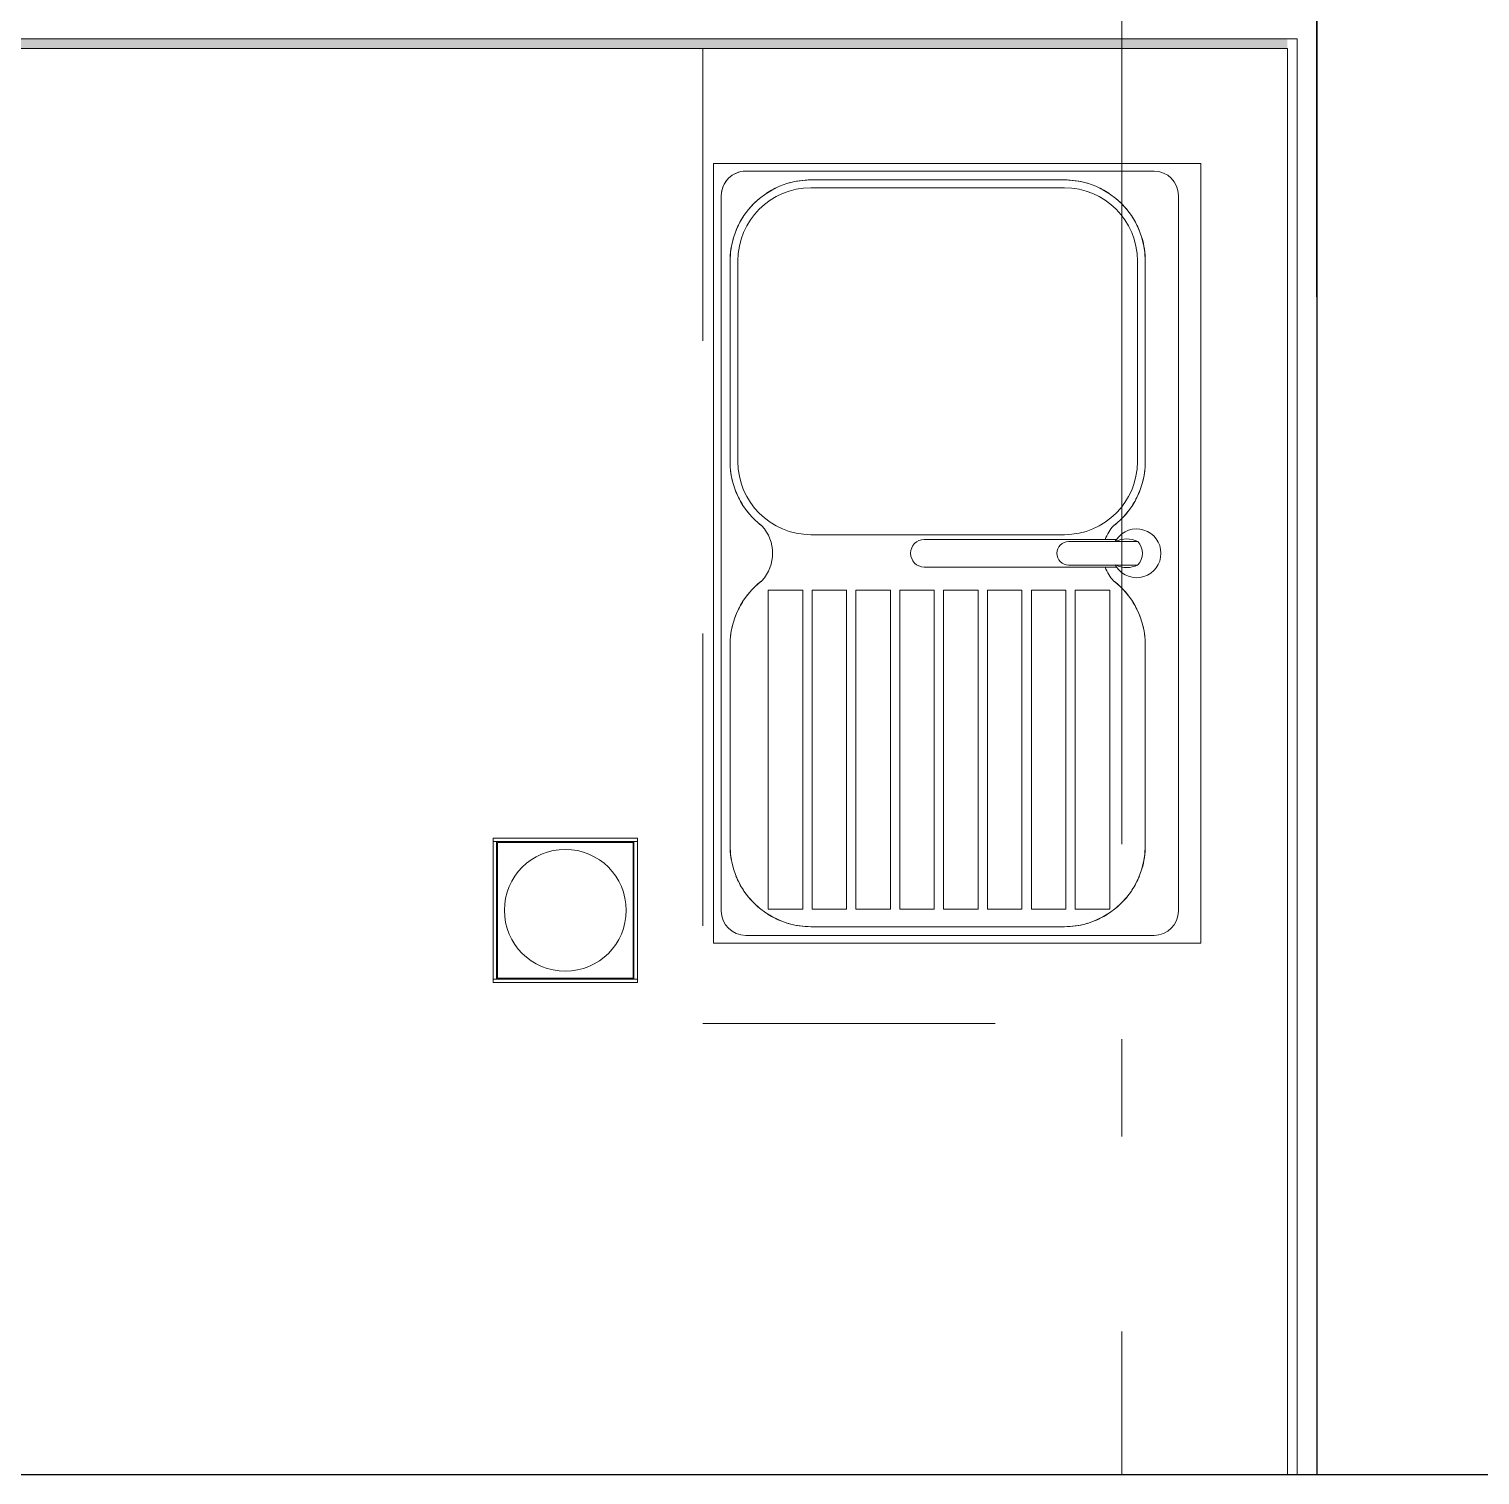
# Model space of a CAD drawing. Header units: millimetres. Extents: x -187347 to 135007, y -6415 to 292048.
# Drawn here: x -40061 to -38572, y -6038 to -4555 of the extents above; entities that cross this region are included whole.
import ezdxf

# ---------------------------------------------------------------- set-up
doc = ezdxf.new("R2010")
doc.units = ezdxf.units.MM
doc.header["$LTSCALE"] = 100
doc.linetypes.add('Dash', pattern=[6, 3, -3])
doc.linetypes.add('Z_LINE-CNTR', pattern=[17, 12, -2, 1, -2])
for name, color, linetype, lineweight in [('A-GENM', 7, 'Continuous', 5), ('A-WALL', 7, 'Continuous', 5), ('A-WALL-FNSH', 7, 'Continuous', 5), ('A-WALL-PATT', 7, 'Continuous', 5), ('P-SANR-FIXT', 7, 'Continuous', 5), ('Q-CASE', 7, 'Continuous', 5), ('S-GRID', 7, 'Continuous', 5)]:
    doc.layers.add(name, color=color, linetype=linetype, lineweight=lineweight)
doc.layers.add('Tracklength', color=4, linetype='Continuous')

# ---------------------------------------------------------------- blocks, each defined once
blk = doc.blocks.new('Drain_practicus_45270_11__ó75_vert_cover_in_st_l_steel_138x138_45270_11_kessel1 SAMAR - Kessel AG 45270_11 en-5428865-BLOCK WORK - GROUND FLOOR PLAN - FOR SITE')
at = {"layer": 'P-SANR-FIXT'}
for p, q in [((74, 74), (-74, 74)), ((-74, 74), (-74, 70.5)), ((-70.5, 70.5), (-74, 70.5)), ((-74, 70.5), (-74, -70.5)), ((-74, 70.5), (74, 70.5)), ((-70.5, -70.5), (-70.5, 70.5)), ((69.5, 69.5), (-69.5, 69.5)), ((-69.5, 69.5), (-69.5, -69.5)), ((69.5, -69.5), (69.5, 69.5)), ((74, 70.5), (70.5, 70.5)), ((70.5, 70.5), (70.5, -70.5)), ((74, 70.5), (74, 74)), ((74, -70.5), (74, 70.5)), ((74, -70.5), (-74, -70.5)), ((-74, -70.5), (-74, -74)), ((-74, -70.5), (-70.5, -70.5)), ((-74, -74), (74, -74)), ((-69.5, -69.5), (69.5, -69.5)), ((70.5, -70.5), (74, -70.5)), ((74, -74), (74, -70.5))]:
    blk.add_line(p, q, dxfattribs=at)
for start, end in [(0, 180), (180, 0)]:
    blk.add_arc((0, 0), 62.5, start, end, dxfattribs=at)
blk = doc.blocks.new('OCC_AR_PLF_Kitchen Sink_Face Based With Mixer  - FS302-V88-BLOCK WORK - GROUND FLOOR PLAN - FOR SITE')
at = {"layer": 'A-GENM'}
for p, q in [((-14.1, 33.7), (-14.1, -163.5)), ((14.1, -163.5), (14.1, 33.7)), ((-12, -185.4), (-12, -114.3)), ((12, -185.4), (12, -114.3))]:
    blk.add_line(p, q, dxfattribs=at)
for centre, radius, start, end in [((0, 33.7), 14.1, 360, 180), ((0, -114.3), 12, 360, 180), ((0, -184.1), 25, 124.469, 55.531), ((11.2, -173.8), 25.9, 153.4768, 206.5232), ((0, -184.5), 25.3, 118.279, 123.9399), ((-11.2, -173.8), 25.9, 333.4768, 26.5232), ((0, -184.5), 25.3, 56.0601, 61.721), ((0, -172.1), 17.9, 227.9214, 312.0786)]:
    blk.add_arc(centre, radius, start, end, dxfattribs=at)
at = {"layer": 'P-SANR-FIXT'}
for p, q in [((-400, -250), (-400, 250)), ((-400, 250), (400, 250)), ((-367, 242), (367, 242)), ((400, 250), (400, -250)), ((-300, 233), (-94.1, 233)), ((94.1, 233), (300, 233)), ((94.1, 225), (300, 225)), ((-392, -202), (-392, 217)), ((392, 217), (392, -202)), ((-365, 158.5), (-365, 193.9)), ((-37.8, 193.9), (-365, 193.9)), ((-37.8, 193.9), (-37.8, 158.5)), ((-383, -110), (-383, 150)), ((-37.8, 158.5), (-365, 158.5)), ((-365, 113.5), (-365, 148.9)), ((-37.8, 148.9), (-365, 148.9)), ((-37.8, 148.9), (-37.8, 113.5)), ((19.1, -110), (19.1, 150)), ((375, 150), (375, -110)), ((383, 150), (383, -110)), ((-37.8, 113.5), (-365, 113.5)), ((-365, 68.5), (-365, 103.9)), ((-37.8, 103.9), (-365, 103.9)), ((-37.8, 103.9), (-37.8, 68.5)), ((-37.8, 68.5), (-365, 68.5)), ((-365, 23.5), (-365, 58.9)), ((-37.8, 58.9), (-365, 58.9)), ((-37.8, 58.9), (-37.8, 23.5)), ((-37.8, 23.5), (-365, 23.5)), ((-365, -21.5), (-365, 13.9)), ((-37.8, 13.9), (-365, 13.9)), ((-37.8, 13.9), (-37.8, -21.5)), ((-37.8, -21.5), (-365, -21.5)), ((-365, -66.5), (-365, -31.1)), ((-37.8, -31.1), (-365, -31.1)), ((-37.8, -31.1), (-37.8, -66.5)), ((-37.8, -66.5), (-365, -66.5)), ((-365, -111.5), (-365, -76.1)), ((-37.8, -76.1), (-365, -76.1)), ((-37.8, -76.1), (-37.8, -111.5)), ((-37.8, -111.5), (-365, -111.5)), ((-365, -156.5), (-365, -121.1)), ((-37.8, -121.1), (-365, -121.1)), ((-37.8, -121.1), (-37.8, -156.5)), ((-37.8, -156.5), (-365, -156.5)), ((-94.1, -193), (-300, -193)), ((300, -185), (94.1, -185)), ((300, -193), (94.1, -193)), ((367, -227), (-367, -227)), ((400, -250), (-400, -250))]:
    blk.add_line(p, q, dxfattribs=at)
for centre, radius, start, end in [((-367, 217), 25, 90, 180), ((-367, 217), 25, 90, 180), ((367, 217), 25, 360, 90), ((367, 217), 25, 0, 90), ((-300, 150), 83, 90, 180), ((-300, 150), 83, 112.0128, 123.4073), ((-300, 150), 83, 90, 106.6513), ((-94.1, 150), 83, 74.248, 90), ((-94.1, 150), 83, 37.4417, 90), ((-94.1, 150), 83, 57.8953, 69.5464), ((94.1, 150), 75, 90, 180), ((94.1, 150), 83, 90, 142.5583), ((94.1, 150), 83, 110.4536, 122.1047), ((94.1, 150), 83, 90, 105.752), ((300, 150), 83, 73.3487, 90), ((300, 150), 83, 0, 90), ((300, 150), 75, 0, 90), ((300, 150), 83, 56.5927, 67.9872), ((-300, 150), 83, 129.6198, 140.3802), ((-94.1, 150), 83, 37.4417, 53.1938), ((94.1, 150), 83, 126.8062, 142.5583), ((300, 150), 83, 39.6198, 50.3802), ((-300, 150), 83, 146.5927, 157.9872), ((0, 231), 41.6, 227.3432, 312.6568), ((300, 150), 83, 22.0128, 33.4073), ((-300, 150), 83, 163.3487, 180), ((300, 150), 83, 360, 16.6513), ((-300, -110), 83, 180, 196.6513), ((-300, -110), 83, 180, 270), ((94.1, -110), 75, 180, 270), ((300, -110), 75, 270, 0), ((300, -110), 83, 270, 0), ((300, -110), 83, 343.3487, 0), ((-300, -110), 83, 202.0128, 213.4073), ((300, -110), 83, 326.5927, 337.9872), ((-300, -110), 83, 219.6198, 230.3802), ((-94.1, -110), 83, 270, 322.5583), ((-94.1, -110), 83, 306.8062, 322.5583), ((0, -191), 41.6, 110.0542, 132.6568), ((0, -191), 41.6, 47.3432, 69.9458), ((94.1, -110), 83, 217.4417, 233.1938), ((94.1, -110), 83, 217.4417, 270), ((300, -110), 83, 309.6198, 320.3802), ((-300, -110), 83, 236.5927, 247.9872), ((-300, -110), 83, 253.3487, 270), ((-94.1, -110), 83, 270, 285.752), ((-94.1, -110), 83, 290.4536, 302.1047), ((94.1, -110), 83, 237.8953, 249.5464), ((94.1, -110), 83, 254.248, 270), ((300, -110), 83, 270, 286.6513), ((300, -110), 83, 292.0128, 303.4073), ((-367, -202), 25, 180, 270), ((-367, -202), 25, 180, 270), ((367, -202), 25, 270, 0), ((367, -202), 25, 270, 0)]:
    blk.add_arc(centre, radius, start, end, dxfattribs=at)
blk = doc.blocks.new('OCC_AR_CSW_Base Cabinet Double Door Sink Unit - 1000mm-8791678-BLOCK WORK - GROUND FLOOR PLAN - FOR SITE')
at = {"layer": 'Q-CASE', "color": 253, "linetype": 'Dash', "true_color": 0xaaaaaa}
for p, q in [((518.7, -600), (518.7, 0)), ((-481.3, -600), (518.7, -600))]:
    blk.add_line(p, q, dxfattribs=at)

msp = doc.modelspace()

# ---------------------------------------------------------------- hatches: boundary and pattern name
at = {"layer": 'A-WALL-PATT', "true_color": 0x80ffff}
msp.add_hatch(color=131, dxfattribs=at).paths.add_polyline_path([(-38769.9, -4575), (-38769.9, -4565), (-41309.9, -4565), (-41309.9, -4575), (-38830.7, -4575)])

# ---------------------------------------------------------------- linework, layer by layer
at = {"layer": 'A-WALL', "lineweight": 25}
for p, q in [((-38739.9, -4565), (-38739.9, -4545)), ((-38739.9, -4545), (-38739.9, -4565)), ((-38739.9, -4829.6), (-38739.9, -4565)), ((-38739.9, -4565), (-38739.9, -4829.6)), ((-38739.9, -4829.6), (-38739.9, -6038.2))]:
    msp.add_line(p, q, dxfattribs=at)
at = {"layer": 'A-WALL'}
for p, q in [((-38891.2, -4565), (-41309.9, -4565)), ((-38881.2, -4565), (-38891.2, -4565)), ((-38769.9, -4565), (-38881.2, -4565)), ((-38769.9, -4565), (-38759.9, -4565)), ((-38759.9, -4829.6), (-38759.9, -4565)), ((-38759.9, -4839.6), (-38759.9, -4829.6)), ((-38759.9, -6038.2), (-38759.9, -4839.6))]:
    msp.add_line(p, q, dxfattribs=at)
at = {"layer": 'A-WALL-FNSH'}
for p, q in [((-41309.9, -4575), (-38769.9, -4575)), ((-38769.9, -4575), (-38769.9, -6038.2)), ((-38739.9, -4839.6), (-38739.9, -4829.6)), ((-38739.9, -6038.2), (-38739.9, -4839.6))]:
    msp.add_line(p, q, dxfattribs=at)
at = {"layer": 'S-GRID', "color": 152, "linetype": 'Z_LINE-CNTR'}
msp.add_line((-38939.9, 111408.8), (-38939.9, -6038.2), dxfattribs=at)
at = {"layer": 'Tracklength'}
msp.add_lwpolyline([(-89691.4, 120387.9), (-18064, 120387.9), (-18064, -6038.2), (-89691.4, -6038.2)], close=True, dxfattribs=at)

# ---------------------------------------------------------------- block references
at = {"layer": 'P-SANR-FIXT', "color": 253, "lineweight": 5, "true_color": 0xaaaaaa, "rotation": 90}
msp.add_blockref('OCC_AR_PLF_Kitchen Sink_Face Based With Mixer  - FS302-V88-BLOCK WORK - GROUND FLOOR PLAN - FOR SITE', (-39108.8, -5092.8), dxfattribs=at)
at = {"layer": 'P-SANR-FIXT', "color": 253, "lineweight": 5, "true_color": 0xaaaaaa}
msp.add_blockref('Drain_practicus_45270_11__ó75_vert_cover_in_st_l_steel_138x138_45270_11_kessel1 SAMAR - Kessel AG 45270_11 en-5428865-BLOCK WORK - GROUND FLOOR PLAN - FOR SITE', (-39510.9, -5459), dxfattribs=at)
at = {"layer": 'Q-CASE', "color": 253, "lineweight": 5, "true_color": 0xaaaaaa, "rotation": 270}
msp.add_blockref('OCC_AR_CSW_Base Cabinet Double Door Sink Unit - 1000mm-8791678-BLOCK WORK - GROUND FLOOR PLAN - FOR SITE', (-38769.9, -5056.3), dxfattribs=at)

doc.saveas('drawing.dxf')
